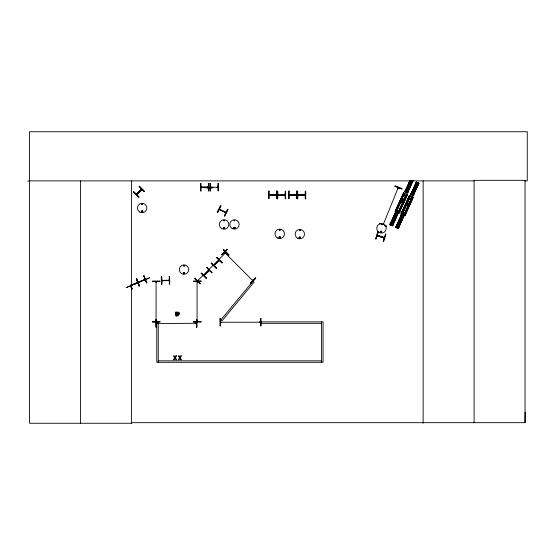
<?xml version="1.0" encoding="UTF-8"?>
<svg xmlns="http://www.w3.org/2000/svg" width="555" height="555" viewBox="0 0 555 555"><rect width="100%" height="100%" fill="white"/><g stroke="black" fill="none" stroke-linecap="round" stroke-linejoin="round"><path stroke-width="0.83" d="M524.655 180.881L527.25 180.881L527.25 131.743L29.54 131.743L29.54 423.257L131.507 423.257L131.438 422.688L525.037 422.688L525.113 412.15M225.157 252.546L224.955 252.907L224.435 252.31M252.358 280.289C253.233 280.317 252.678 279.921 252.331 280.324M130.709 285.277L131.577 285.201M137.737 282.745L136.932 282.661L137.161 283.008M156.024 282.224L156.08 281.434M156.42 282.113L156.045 282.113M197.323 281.434L197.33 282.266L197.067 281.434M197.067 321.643L197.323 320.804L197.323 321.636M141.747 204.101C143.44 203.075 141.282 205.489 142.163 203.727M141.969 204.15L142.385 204.039L141.997 204.261M142.607 211.504C141.192 213.155 142.142 209.568 142.6 211.76M184.399 265.783C183.719 264.18 183.421 267.052 184.378 265.672M183.559 273.081C185.689 272.061 182.65 274.517 184.121 272.651M223.637 220.543C224.713 219.301 224.262 221.764 223.693 220.64M223.54 227.945C225.052 226.572 224.026 229.284 223.665 228.174M234.106 220.543C235.264 219.211 234.487 222.104 234.127 220.335M279.956 230.027L279.505 229.971L279.956 229.909M280.226 237.505C278.589 235.466 279.567 238.921 279.956 237.762M299.596 230.242L300.047 230.297L299.631 230.186M300.2 230.242C299.041 231.567 299.846 228.702 300.151 230.429M299.318 237.644C300.997 236.055 299.527 239.573 299.506 237.332M406.378 192.294L406.607 191.78M403.18 214.778L402.784 214.57M412.233 194.944L411.886 194.805L412.414 194.486M176.976 315.226L178.523 314.144L177.44 312.597L175.893 313.679L176.976 315.226L177.246 313.7L177.17 314.123M177.246 313.7L177.44 312.597M383.678 224.269L383.137 224.615M397.928 188.249C398.795 188.339 397.429 188.533 398.275 187.534M398.497 187.791L398.233 188.339M156.038 281.593L156.42 281.586M156.08 321.643L156.08 281.51L156.378 282.113M156.378 321.484C156.718 320.776 155.525 320.734 156.413 320.963M197.025 281.593L197.372 282.113M197.365 321.484L197.323 320.88M383.713 224.282L383.366 224.144M403.228 214.799L403.055 213.98L403.582 214.029L403.083 213.765M381.549 224.414C382.784 223.186 381.979 225.954 381.611 224.324M381.729 224.435L382.18 224.428L381.743 224.553M380.57 231.622C381.236 233.551 381.833 230.492 380.681 231.539M383.567 237.54L384.289 237.97L377.303 235.556L384.358 237.797M377.99 235.979L378.08 235.459L377.289 235.251M384.289 237.977L377.22 235.542M137.793 282.752L130.952 285.548L130.834 285.18M137.675 282.745L130.966 285.492M138.237 282.072L138.348 282.44L145.132 279.727M145.07 279.637L138.362 282.391M378.004 231.671L375.707 238.823L376.103 238.948L378.399 231.803L378.004 231.671L375.742 238.83M376.054 238.934L378.302 231.768M384.289 237.776L383.741 237.256L383.692 237.665M383.352 241.279L385.649 234.134M197.809 281.045L198.17 280.261L197.58 280.851M136.627 194.375L136.273 194.243M209.443 270.514L208.548 270.868M379.627 223.831L379.78 223.45L381.327 224.081M394.91 186.196L395.063 185.807L402.028 188.624L401.882 188.977L394.91 186.196L401.903 188.929M383.429 224.088L383.179 224.72L398.212 187.618M384.74 225.42L386.752 226.246L386.606 226.613L385.052 225.996M234.037 227.696C234.356 229.832 235.597 226.482 234.043 227.834M395.181 211.413L403.547 192.876M395.368 211.497L403.797 192.994M403.638 193.848L395.618 211.615L403.721 193.889M395.507 212.336L389.894 224.685L392.517 225.864L398.136 213.515L395.507 212.336L389.936 224.706M395.764 211.677L403.867 193.952M413.128 180.639L407.446 192.96L404.866 191.794L409.791 180.992M396.201 210.949L403.929 193.986M404.921 191.815L409.847 181.02M390.033 224.747L395.68 212.412M396.027 211.802L404.463 193.293L403.09 196.394M405.067 191.884L410.318 180.299M390.186 224.817L395.854 212.489M396.769 210.276L400.634 201.791M401.334 200.251L402.389 197.934M405.171 191.933L410.485 180.382M390.241 224.837L395.951 212.537M396.922 210.345L400.786 201.86L397.005 210.38M401.487 200.32L402.541 198.003M403.242 196.463L404.65 193.383M405.226 191.954L410.582 180.424L405.719 191.246M390.38 224.907L396.006 212.558M401.57 200.355L402.611 198.038M403.312 196.498L404.734 193.417M390.526 224.969L396.103 212.607M405.511 192.085L410.762 180.5M395.902 213.446L390.623 225.018L395.944 213.467M396.561 212.024L397.602 212.496M405.962 191.364L410.887 180.562M405.656 192.155L410.943 180.583M390.852 225.108L391.552 225.427M405.837 192.224L406.537 192.543M391.719 225.503L397.047 213.952M407.113 191.87L411.99 181.048M391.92 225.594L397.519 213.238M406.905 192.71L412.504 180.354M397.297 214.07L392.017 225.642L397.338 214.084M398.643 211.108L402.437 202.596M403.145 201.056L404.179 198.732M404.97 197.233L406.288 194.104M407.009 192.758L412.282 181.18M407.051 192.772L412.337 181.207M392.163 225.705L397.845 213.384M398.122 212.731L406.551 194.229M407.148 192.821L412.83 180.5M392.343 225.788L397.963 213.439L392.364 225.795M407.321 192.897L412.927 180.548L407.349 192.911M398.31 212.822L406.739 194.312M398.372 212.849L406.829 194.354M398.518 212.919L406.968 194.417M398.601 212.953L407.037 194.451M398.754 213.023L407.217 194.534L398.823 213.051M398.976 213.12L407.405 194.618M400.994 214.064L409.43 195.561L400.911 214.029L404.866 215.812L413.288 197.296L409.347 195.52M401.147 214.133L409.611 195.637M401.216 214.161L409.646 195.658M401.369 214.23L409.798 195.728M401.452 214.251L409.881 195.762M401.32 214.979L395.701 227.328L398.33 228.514L403.901 216.145L401.32 214.979L395.75 227.349M402.278 212.787L410.027 195.832M413.142 195.547L418.761 183.205L416.305 182.096L410.693 194.444L413.315 195.631L418.886 183.261M401.66 214.369L409.389 197.407M410.735 194.465L416.361 182.123M395.847 227.397L401.494 215.062M401.813 214.438L406.378 204.413M407.079 202.866L409.541 197.469M410.88 194.534L416.479 182.179M395.992 227.467L401.619 215.118M401.875 214.466L410.277 195.943M410.984 194.576L416.604 182.234M396.048 227.488L401.667 215.139M402.736 212.995L406.6 204.511M407.301 202.97L409.763 197.573M411.026 194.597L416.666 182.262M396.194 227.55L401.771 215.187M402.798 213.023L406.683 204.552M407.37 202.998L408.438 200.695M409.139 199.155L409.826 197.601M411.123 194.645L416.756 182.304M396.339 227.619L401.938 215.264M411.276 194.715L416.951 182.394M396.437 227.668L401.709 216.096M411.775 194.007L417.048 182.435M396.492 227.689L401.758 216.117M402.368 214.674L403.416 215.146M411.831 194.035L417.096 182.456M396.665 227.758L397.366 228.077M411.65 194.874L412.351 195.187M397.879 227.377L402.861 216.603M412.927 194.521L418.144 182.921L418.942 183.289M403.312 215.881L397.706 228.23L403.36 215.895M404.373 213.724L408.251 205.246M408.959 203.706L409.992 201.382M410.693 199.842L412.115 196.761M397.831 228.285L403.506 215.964M404.456 213.758L408.32 205.274M409.021 203.734L410.076 201.423M410.783 199.876L412.185 196.796M413.17 194.632L418.491 183.081M397.977 228.355L403.61 216.013M403.936 215.382L412.337 196.865M412.962 195.471L418.595 183.129M403.658 216.034L398.129 228.424L403.776 216.089M404.671 213.855L408.535 205.378M409.236 203.831L410.291 201.52M410.998 199.98L412.4 196.893M413.017 195.492L418.741 183.199M404.123 215.472L408.688 205.447M409.389 203.9L411.852 198.503M404.186 215.5L412.289 197.774M404.331 215.569L412.434 197.837M404.415 215.604L412.851 197.094M404.567 215.673L412.996 197.164L404.595 215.687M404.782 215.77L413.218 197.268M217.615 212.62L220.973 205.905L220.599 205.718L217.262 212.44L217.636 212.627M217.289 212.461L220.633 205.732M217.539 212.579L220.925 205.877M225.94 212.794L219.315 209.512L219.537 209.145M219.815 209.755L220.002 209.381M226.086 212.489L219.371 209.485M224.456 216.013L227.793 209.291M161.762 280.386L162.518 280.303L162.65 280.802M210.407 187.09L211.295 187.43M156.219 323.267L156.378 323.607M268.988 194.736L269.106 195.076M285.235 194.895L277.743 194.861L278.631 195.159M284.396 195.159L285.076 194.819L285.131 195.187M289.009 194.736L289.134 195.076M297.751 194.895L298.583 194.895M304.424 194.895L305.257 194.895M225.413 252.941L226.197 252.608M226.114 252.747L225.663 253.142M141.712 189.283L136.599 194.347M209.249 270.285L203.997 275.433M203.879 275.544L209.381 270.528L204.122 275.779L204.531 275.009M214.66 265.297L214.39 265.033M218.774 260.711L219.461 260.441M219.378 260.579L214.022 265.512M204.656 275.356L204.49 274.926M280.025 230.263C280.226 228.535 278.541 230.866 280.053 230.158M161.914 280.344L169.268 280.226M169.122 280.566L168.588 280.164L168.415 280.67M169.226 280.539L161.887 280.643M201.049 187.028L201.014 187.41L208.402 187.368M208.396 187.021L207.535 187.368M208.354 187.34L200.972 187.333M210.567 187.049L217.928 187.389M211.247 187.347L211.087 187.049M195.749 323.572L195.665 323.204L195.749 323.607M156.219 323.53L196.421 323.267M221.147 322.275L221.167 321.914L220.571 322.288M260.621 322.247L259.941 321.955M269.744 194.992L269.82 194.736M278.457 195.187L278.402 194.819M285.187 195.214L277.743 195.194L285.076 195.235M289.745 195.02L289.765 194.666L289.918 195.076M297.751 195.159L305.264 195.159L297.868 195.242L297.903 194.861M304.577 194.861L304.501 195.159M176.351 314.935L177.073 314.075M177.343 313.748L178.065 312.888M136.717 194.514L141.893 189.227M221.813 254.814L227.127 249.514M198.17 280.261L197.635 280.795L225.871 252.504M198.301 280.532L197.906 280.955M200.348 283.584L200.05 283.876L194.708 278.603L194.999 278.305L200.348 283.584L194.93 278.381M250.354 283.355L255.633 278.013M136.329 194.188L141.587 188.936M137.612 193.23L140.665 190.185M219.19 260.344L213.966 265.567L219.28 260.26M214.195 265.762L214.736 265.262L214.417 265.061M206.689 278.346L206.391 278.638L201.104 273.303L201.375 273.032L206.689 278.346L201.305 273.109M222.319 262.709L222.028 263.001L216.714 257.693L217.012 257.402L222.298 262.737M156.344 282.19L156.337 281.434M184.121 265.873L183.844 265.512L184.142 265.817M234.161 227.633L234.869 227.723M136.696 193.709L137.161 193.841M219.038 260.975L218.635 260.899M138.847 282.19L138.105 282.169L145.056 279.332M219.516 209.186L226.017 212.454M223.991 220.321L224.053 220.772L224.109 220.321M184.191 265.998L183.74 265.935M184.121 273.511L184.322 272.762M136.731 278.811L136.294 279.082L139.145 286.026L136.35 278.971M144.897 279.352L144.328 279.553L144.557 279.9M130.779 285.242L137.557 282.446M131.16 287.483L131.792 289.03L132.173 288.871L130.585 285.013M139.125 286.033L139.569 285.769M175.956 314.366L177.01 313.984M177.406 313.839L178.46 313.457M224.615 252.13L225.157 252.657M168.588 280.199L168.442 280.504M217.921 187.042L217.241 186.966L217.241 187.389M156.898 323.6L156.898 323.183L156.378 323.565M221.202 322.302L220.439 322.288M305.208 195.214L305.097 194.861M138.715 281.878L139.076 282.141M207.723 186.945L207.667 187.312M217.241 186.966L217.081 187.389M234.481 220.307L234.363 220.737L234.578 220.37M161.685 276.758L161.269 276.772L161.429 284.278L161.845 284.271L161.685 276.758L161.824 284.271M169.192 276.598L169.608 276.591L169.733 284.098M169.282 280.65L161.769 280.643M169.282 280.566L161.845 280.643M169.768 284.098L169.351 284.111L169.247 276.598M200.452 183.448L200.868 183.448L200.861 190.955L200.764 183.448M208.375 183.4L208.791 183.393L208.84 190.906L208.423 190.906L208.396 183.4L208.479 190.906M209.97 183.469L210.387 183.469L210.435 190.975L210.019 190.975L210.005 183.469M200.917 190.955L200.494 190.955L200.487 183.448M152.452 281.44L159.965 281.413L159.958 280.99L152.452 281.073L152.452 281.454M193.438 281.406L200.952 281.309M260.593 318.362L261.017 318.362L261.023 325.868L260.642 325.875L260.593 318.362L260.746 325.868M155.782 319.645L156.198 319.645L156.246 327.152L155.823 327.152L155.816 319.645M196.401 319.645L196.817 319.638L196.865 327.152L196.449 327.152L196.401 319.645L196.553 327.152M159.965 321.616L152.452 321.664L152.458 322.08L159.965 322.032L159.965 321.616L152.452 321.713M200.952 322.032L200.952 321.616L193.438 321.664L193.445 322.08L200.952 321.997M193.438 321.713L200.952 321.629M259.865 321.99L260.517 321.962M259.865 322.254L260.545 322.247L220.495 322.247M156.295 323.267L156.975 323.26M195.665 323.274L196.345 323.267M195.672 323.53L196.345 323.53M220.023 325.875L220.439 325.875L220.391 318.362L219.974 318.369L220.057 325.875M27.75 181.09L29.54 181.083M29.54 180.881L474.095 180.881M207.286 187.951L211.594 187.951M268.988 191.107L268.565 191.107L268.565 198.621L268.988 198.621L268.932 191.107L268.884 198.621M276.91 191.107L276.494 191.107L276.494 198.621L276.91 198.621L276.91 191.107L276.876 198.621M289.009 191.107L288.593 191.107L288.593 198.621L289.009 198.621L288.954 191.107L288.905 198.621M297.327 191.274L297.751 191.274L297.751 198.78L297.327 198.78L297.327 191.274L297.369 198.78M269.064 194.736L276.494 194.992L269.008 195.034M289.086 194.736L296.516 194.736M270.646 194.965L274.961 194.965M290.674 194.965L294.982 194.965M297.827 194.895L305.181 194.895M296.523 195.076L289.03 195.034M296.516 198.621L296.932 198.621L296.932 191.107L296.516 191.107L296.536 198.621L296.62 191.107M277.722 198.78L277.306 198.78L277.306 191.274L277.722 191.274L277.708 198.78M321.588 323.343L260.517 323.343L260.517 321.879L323.052 321.879L323.052 362.248L321.588 362.248M158.231 360.84L321.588 360.84M377.456 235.258L384.365 237.526M259.941 322.33L259.809 321.955L260.621 321.99M299.707 238.081L300.213 237.422M175.893 313.679L176.996 313.873M177.42 313.95L178.523 314.144M208.243 186.986L200.91 187.028L201.722 187.063M397.345 211.205L397.498 211.892L397.04 211.774L397.429 212.045L396.971 211.927M391.129 225.039L391.379 224.567M396.943 227.689L397.193 227.21M141.178 189.706L141.053 189.359L141.338 189.907M377.268 235.66L384.31 237.894M378.704 236.236L382.811 237.54M377.351 235.584L377.844 235.743M385.191 225.656L386.738 226.274M410.096 180.784L412.379 181.818M415.91 183.434L418.192 184.468M409.715 181.617L411.997 182.657M415.529 184.267L417.811 185.308M409.146 182.873L411.428 183.906M414.96 185.523L417.235 186.556M408.64 183.982L410.915 185.023M414.446 186.633L416.729 187.673M408.064 185.238L410.346 186.272M413.877 187.881L416.16 188.922M405.622 190.608L407.897 191.648M411.435 193.258L413.711 194.299M405.081 190.788L408.119 192.176M410.894 193.438L413.933 194.826M405.032 190.885L408.071 192.273M410.846 193.535L413.884 194.916M406.309 191.635L406.676 191.78M412.115 194.285L412.483 194.43M402.944 194.867L406.357 196.428M408.757 197.518L412.171 199.078M402.375 196.123L405.788 197.684M408.182 198.773L411.602 200.327M401.515 198.003L404.935 199.557M407.328 200.653L410.749 202.207M400.752 199.668L404.165 201.222M406.565 202.318L409.978 203.872M399.898 201.548L403.312 203.102M405.705 204.198L409.125 205.752M396.228 209.603L399.642 211.164M402.042 212.253L405.455 213.814M395.417 209.873L399.975 211.948M401.23 212.523L405.788 214.598M395.354 210.019L399.905 212.093M401.168 212.669L405.719 214.743M397.269 211.115L397.81 211.365M397.311 211.191L397.734 211.386M403.547 214.036L403.117 213.841L403.513 214.098M395.111 213.668L397.394 214.702M400.925 216.318L403.201 217.352M394.73 214.501L397.012 215.541M400.543 217.151L402.826 218.191M394.161 215.756L396.437 216.797M399.975 218.406L402.25 219.44M393.648 216.866L395.93 217.907M399.461 219.516L401.744 220.557M393.079 218.122L395.361 219.156M398.892 220.765L401.168 221.806M390.63 223.492L392.912 224.532M396.443 226.142L398.726 227.182M390.096 223.672L393.134 225.059M395.902 226.322L398.941 227.71M390.047 223.769L393.086 225.157M395.861 226.419L398.899 227.8M391.331 224.504L391.677 224.685M397.144 227.155L397.491 227.335M295.704 195.034L295.843 194.652L295.655 195.076M275.682 195.034L275.814 194.652L275.655 195.076M252.726 280.657L252.331 280.213M197.365 281.586L197.33 282.19M176.185 313.055L177.045 313.776M177.371 314.047L178.231 314.768M223.505 249.799L228.813 255.113M224.491 252.365L252.809 280.684M216.755 257.659L222.097 262.931M144.605 191.413L139.319 186.078L139.021 186.369L144.342 191.669L139.097 186.3M211.372 263.042L216.714 268.315L216.422 268.606L211.136 263.271M211.33 263.077L216.644 268.384M133.7 191.69L138.986 197.025L138.729 197.282L133.443 191.947M133.637 191.752L138.951 197.067M143.787 275.939L146.576 282.911M136.69 278.832L139.513 285.874M136.641 278.853L139.478 285.887M131.133 286.595L132.076 288.912M130.876 286.699L131.819 289.016M176.754 312.659L177.135 313.714M177.281 314.109L177.662 315.164M220.286 318.362L220.384 325.875M210.338 183.469L210.38 190.975M197.06 320.887L197.067 321.56L197.067 281.51M196.782 319.638L196.831 327.152M156.073 320.887L156.08 321.56M525.037 422.688L525.037 180.313L474.095 180.313L474.095 422.688M423.146 180.881L423.146 423.257M321.588 321.879L321.588 362.304L156.774 362.304L156.774 322.254L158.231 322.254L158.231 362.304M305.638 191.274L305.638 198.78M305.361 191.274L305.361 198.78M297.647 191.274L297.647 198.78M285.339 191.274L285.339 198.78M277.673 191.274L277.618 198.78M276.543 191.107L276.543 198.621M213.134 187.84L205.745 187.84M131.431 180.881L131.431 423.257M80.489 180.881L80.489 423.257M393.953 217.921C394.834 219.967 395.458 216.27 393.953 217.921M399.767 220.571C400.648 222.617 401.272 218.92 399.767 220.571M408.945 185.037C409.826 187.084 410.443 183.386 408.945 185.037M414.752 187.687C415.639 189.734 416.257 186.036 414.752 187.687M141.504 211.33C142.337 213.911 143.516 209.506 141.504 211.33M183.351 272.907C184.177 275.488 185.356 271.083 183.351 272.907M223.394 227.772C224.227 230.353 225.406 225.954 223.394 227.772M233.828 227.772C234.654 230.353 235.833 225.954 233.828 227.772M279.082 237.2C279.907 239.781 281.087 235.382 279.082 237.2M299.173 237.471C299.998 240.051 301.178 235.653 299.173 237.471M380.411 231.56C380.917 234.224 382.631 229.999 380.411 231.56M385.552 234.099L383.248 241.245L383.651 241.376L385.947 234.231L385.552 234.099M403.534 192.869L395.098 211.379L399.059 213.162L407.488 194.652L403.534 192.869M418.297 182.99L412.691 195.346L418.345 183.011M227.696 209.242L224.359 215.964L224.733 216.152L228.043 209.408L227.696 209.242M176.004 355.804L175.047 357.364L174.097 355.804L173.493 355.804L174.714 357.788L173.458 359.772L174.027 359.772L175.012 358.183L175.977 359.772L176.58 359.772L175.338 357.76L176.58 355.804L176.004 355.804M180.881 355.804L179.917 357.364L178.967 355.804L178.363 355.804L179.591 357.788L178.328 359.772L178.897 359.772L179.882 358.183L180.847 359.772L181.45 359.772L180.208 357.76L181.45 355.804L180.881 355.804M252.934 281.191L221.001 319.742L222.132 320.679L254.058 282.12L252.934 281.191M141.83 189.172L136.78 194.569L141.83 189.172M223.721 249.577L223.429 249.875L228.771 255.154L229.069 254.856L223.7 249.604M226.87 249.257L221.591 254.599L221.889 254.891L227.168 249.549L226.87 249.257M255.598 277.979L250.319 283.321L250.617 283.612L255.869 278.242L255.598 277.979M206.98 267.427L206.689 267.725L212.031 272.998L212.287 272.741L206.98 267.427M175.609 312.181C173.458 321.858 185.446 310.779 175.609 312.181M133.304 284.583L126.526 287.525L133.304 284.583M141.476 281.163L134.698 284.104L141.476 281.163M149.642 277.743L142.864 280.684L149.642 277.743M144.071 275.821L143.69 275.974L146.527 282.932L146.908 282.772L144.043 275.835M218.316 183.414L217.9 183.421L217.942 190.927L218.365 190.927L218.316 183.414M200.945 280.99L193.438 281.073L193.438 281.454L200.952 281.413L200.945 280.99M285.652 191.274L285.235 191.274L285.235 198.78L285.652 198.78L285.652 191.274M305.673 191.274L305.257 191.274L305.278 198.78L305.673 198.78L305.673 191.274M297.487 238.192A4.683 4.683 0 0 0 304.508 234.134A4.683 4.683 0 0 0 297.487 230.082A4.683 4.683 0 0 0 297.487 238.192M299.311 238.157A0.728 0.728 0 0 0 300.526 237.838A0.728 0.728 0 0 0 299.638 236.943A0.728 0.728 0 0 0 299.311 238.157M277.354 237.977A4.752 4.752 0 0 0 284.479 233.87A4.752 4.752 0 0 0 277.354 229.756A4.752 4.752 0 0 0 277.354 237.977M279.366 238.005A0.728 0.728 0 0 0 280.455 237.374A0.728 0.728 0 0 0 279.366 236.749A0.728 0.728 0 0 0 279.366 238.005M378.607 232.115A4.752 4.752 0 0 0 386.19 228.917A4.752 4.752 0 0 0 379.627 223.956A4.752 4.752 0 0 0 378.607 232.115M380.598 232.392A0.728 0.728 0 0 0 381.764 231.9A0.728 0.728 0 0 0 380.758 231.144A0.728 0.728 0 0 0 380.598 232.392M232.136 228.5A4.69 4.69 0 0 0 239.17 224.435A4.69 4.69 0 0 0 232.136 220.377A4.69 4.69 0 0 0 232.136 228.5M234.113 228.577A0.728 0.728 0 0 0 235.209 227.945A0.728 0.728 0 0 0 234.113 227.321A0.728 0.728 0 0 0 234.113 228.577M181.658 273.636A4.69 4.69 0 0 0 188.7 269.57A4.69 4.69 0 0 0 181.658 265.505A4.69 4.69 0 0 0 181.658 273.636M183.643 273.712A0.728 0.728 0 0 0 184.732 273.081A0.728 0.728 0 0 0 183.643 272.45A0.728 0.728 0 0 0 183.643 273.712M221.674 228.549A4.752 4.752 0 0 0 228.799 224.435A4.752 4.752 0 0 0 221.674 220.328A4.752 4.752 0 0 0 221.674 228.549M223.686 228.577A0.728 0.728 0 0 0 224.775 227.945A0.728 0.728 0 0 0 223.686 227.321A0.728 0.728 0 0 0 223.686 228.577M401.501 202.027A0.832 0.832 0 0 0 402.854 201.52A0.832 0.832 0 0 0 401.737 200.605A0.832 0.832 0 0 0 401.501 202.027M407.315 204.677A0.832 0.832 0 0 0 408.667 204.171A0.832 0.832 0 0 0 407.55 203.255A0.832 0.832 0 0 0 407.315 204.677M139.818 212.052A4.683 4.683 0 0 0 146.846 207.993A4.683 4.683 0 0 0 139.818 203.942A4.683 4.683 0 0 0 139.818 212.052M141.796 212.135A0.728 0.728 0 0 0 142.885 211.504A0.728 0.728 0 0 0 141.796 210.879A0.728 0.728 0 0 0 141.796 212.135"/></g></svg>
